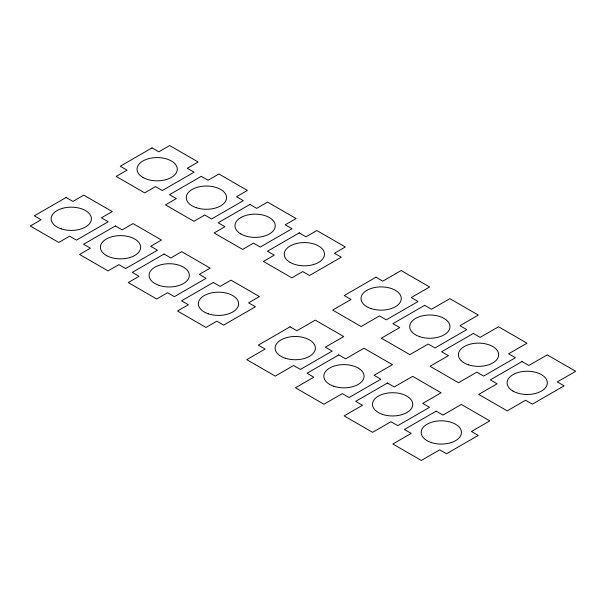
<?xml version="1.0" encoding="UTF-8"?>
<svg xmlns="http://www.w3.org/2000/svg" width="606" height="606" viewBox="0 0 606 606"><rect width="100%" height="100%" fill="white"/><g stroke="black" fill="none" stroke-linecap="round" stroke-linejoin="round"><path stroke-width="0.91" d="M66.107 197.488L34.353 215.819L41.155 219.751L30.3 226.015L58.767 242.453L69.622 236.181L76.432 240.112L108.186 221.781L101.376 217.849L112.239 211.585L83.772 195.147L72.909 201.419L66.107 197.488M152 147.894L120.246 166.233L127.048 170.157L116.193 176.429L144.66 192.867L155.515 186.595L162.317 190.526L194.079 172.187L187.269 168.263L198.132 161.991L169.665 145.561L158.802 151.826L152 147.894M115.375 225.932L83.62 244.263L90.423 248.195L79.568 254.459L108.035 270.897L118.89 264.625L125.692 268.556L157.454 250.225L150.644 246.294L161.499 240.029L133.04 223.591L122.177 229.856L115.375 225.932M201.268 176.338L169.513 194.677L176.316 198.601L165.461 204.873L193.928 221.304L204.783 215.039L211.585 218.971L243.339 200.631L236.537 196.708L247.392 190.435L218.925 174.005L208.07 180.27L201.268 176.338M164.052 254.035L132.297 272.367L139.1 276.298L128.245 282.563L156.712 299L167.567 292.728L174.369 296.66L206.123 278.328L199.321 274.397L210.176 268.132L181.709 251.695L170.854 257.959L164.052 254.035M249.945 204.442L218.19 222.781L224.993 226.705L214.138 232.977L242.605 249.407L253.459 243.142L260.262 247.074L292.016 228.735L285.214 224.811L296.069 218.539L267.602 202.109L256.747 208.373L249.945 204.442M213.32 282.479L181.565 300.811L188.368 304.742L177.513 311.007L205.979 327.445L216.834 321.172L223.637 325.104L255.391 306.772L248.589 302.841L259.444 296.576L230.977 280.139L220.122 286.403L213.32 282.479M299.212 232.886L267.451 251.225L274.26 255.149L263.398 261.421L291.865 277.851L302.727 271.586L309.53 275.518L341.284 257.179L334.482 253.255L345.337 246.983L316.87 230.545L306.015 236.817L299.212 232.886M290.085 326.801L258.33 345.132L265.14 349.064L246.763 359.669L275.23 376.106L293.607 365.501L300.409 369.425L332.164 351.094L325.361 347.162L343.731 336.557L315.264 320.12L296.895 330.732L290.085 326.801M375.978 277.215L344.223 295.546L351.025 299.478L332.656 310.083L361.123 326.52L379.492 315.908L386.302 319.839L418.057 301.5L411.254 297.576L429.624 286.964L401.157 270.534L382.787 281.139L375.978 277.215M338.784 354.919L307.03 373.251L313.84 377.182L295.463 387.787L323.93 404.225L342.307 393.612L349.109 397.544L380.863 379.212L374.061 375.281L392.43 364.676L363.964 348.238L345.594 358.843L338.784 354.919M424.677 305.326L392.923 323.665L399.725 327.588L381.356 338.201L409.823 354.631L428.192 344.026L435.002 347.958L466.756 329.619L459.954 325.695L478.323 315.082L449.857 298.652L431.487 309.257L424.677 305.326M387.461 383.022L355.707 401.354L362.517 405.285L344.14 415.89L372.607 432.328L390.976 421.715L397.786 425.647L429.54 407.315L422.738 403.384L441.107 392.779L412.641 376.341L394.271 386.946L387.461 383.022M473.354 333.429L441.6 351.768L448.402 355.692L430.033 366.304L458.5 382.734L476.869 372.129L483.679 376.061L515.433 357.722L508.623 353.798L527 343.185L498.533 326.755L480.164 337.36L473.354 333.429M436.161 411.133L404.407 429.472L411.209 433.396L392.839 444.009L421.306 460.439L439.676 449.834L446.486 453.765L478.24 435.426L471.438 431.502L489.807 420.89L461.34 404.46L442.971 415.065L436.161 411.133M522.054 361.547L490.299 379.879L497.102 383.81L478.732 394.415L507.199 410.853L525.569 400.248L532.379 404.172L564.133 385.84L557.323 381.909L575.7 371.304L547.233 354.866L528.856 365.479L522.054 361.547M61.206 228.863A20.127 11.62 0 0 0 91.4 218.796A20.127 11.62 0 0 0 61.206 208.737A20.127 11.62 0 0 0 61.206 228.863M285.184 358.176A20.127 11.62 0 0 0 315.378 348.117A20.127 11.62 0 0 0 285.184 338.05A20.127 11.62 0 0 0 285.184 358.176M106.3 255.459A20.127 11.62 0 0 0 139.978 250.248A20.127 11.62 0 0 0 115.322 236.022A20.127 11.62 0 0 0 106.3 255.459M208.411 313.855A20.127 11.62 0 0 0 238.605 303.788A20.127 11.62 0 0 0 208.411 293.728A20.127 11.62 0 0 0 208.411 313.855M159.143 285.411A20.127 11.62 0 0 0 189.337 275.344A20.127 11.62 0 0 0 159.143 265.284A20.127 11.62 0 0 0 159.143 285.411M333.883 386.295A20.127 11.62 0 0 0 364.077 376.228A20.127 11.62 0 0 0 333.883 366.168A20.127 11.62 0 0 0 333.883 386.295M382.56 414.398A20.127 11.62 0 0 0 412.754 404.331A20.127 11.62 0 0 0 382.56 394.271A20.127 11.62 0 0 0 382.56 414.398M431.26 442.516A20.127 11.62 0 0 0 461.454 432.449A20.127 11.62 0 0 0 431.26 422.382A20.127 11.62 0 0 0 431.26 442.516M290.138 262.421A20.127 11.62 0 0 0 323.809 257.209A20.127 11.62 0 0 0 299.159 242.976A20.127 11.62 0 0 0 290.138 262.421M142.925 177.429A20.127 11.62 0 0 0 176.604 172.218A20.127 11.62 0 0 0 151.947 157.984A20.127 11.62 0 0 0 142.925 177.429M240.87 233.977A20.127 11.62 0 0 0 274.548 228.765A20.127 11.62 0 0 0 249.892 214.532A20.127 11.62 0 0 0 240.87 233.977M468.453 364.812A20.127 11.62 0 0 0 498.647 354.745A20.127 11.62 0 0 0 468.453 344.678A20.127 11.62 0 0 0 468.453 364.812M512.979 391.075A20.127 11.62 0 0 0 546.657 385.87A20.127 11.62 0 0 0 522.008 371.637A20.127 11.62 0 0 0 512.979 391.075M419.776 336.709A20.127 11.62 0 0 0 449.97 326.642A20.127 11.62 0 0 0 419.776 316.574A20.127 11.62 0 0 0 419.776 336.709M196.359 207.722A20.127 11.62 0 0 0 226.553 197.654A20.127 11.62 0 0 0 196.359 187.587A20.127 11.62 0 0 0 196.359 207.722M371.077 308.59A20.127 11.62 0 0 0 401.27 298.523A20.127 11.62 0 0 0 371.077 288.464A20.127 11.62 0 0 0 371.077 308.59"/></g></svg>
